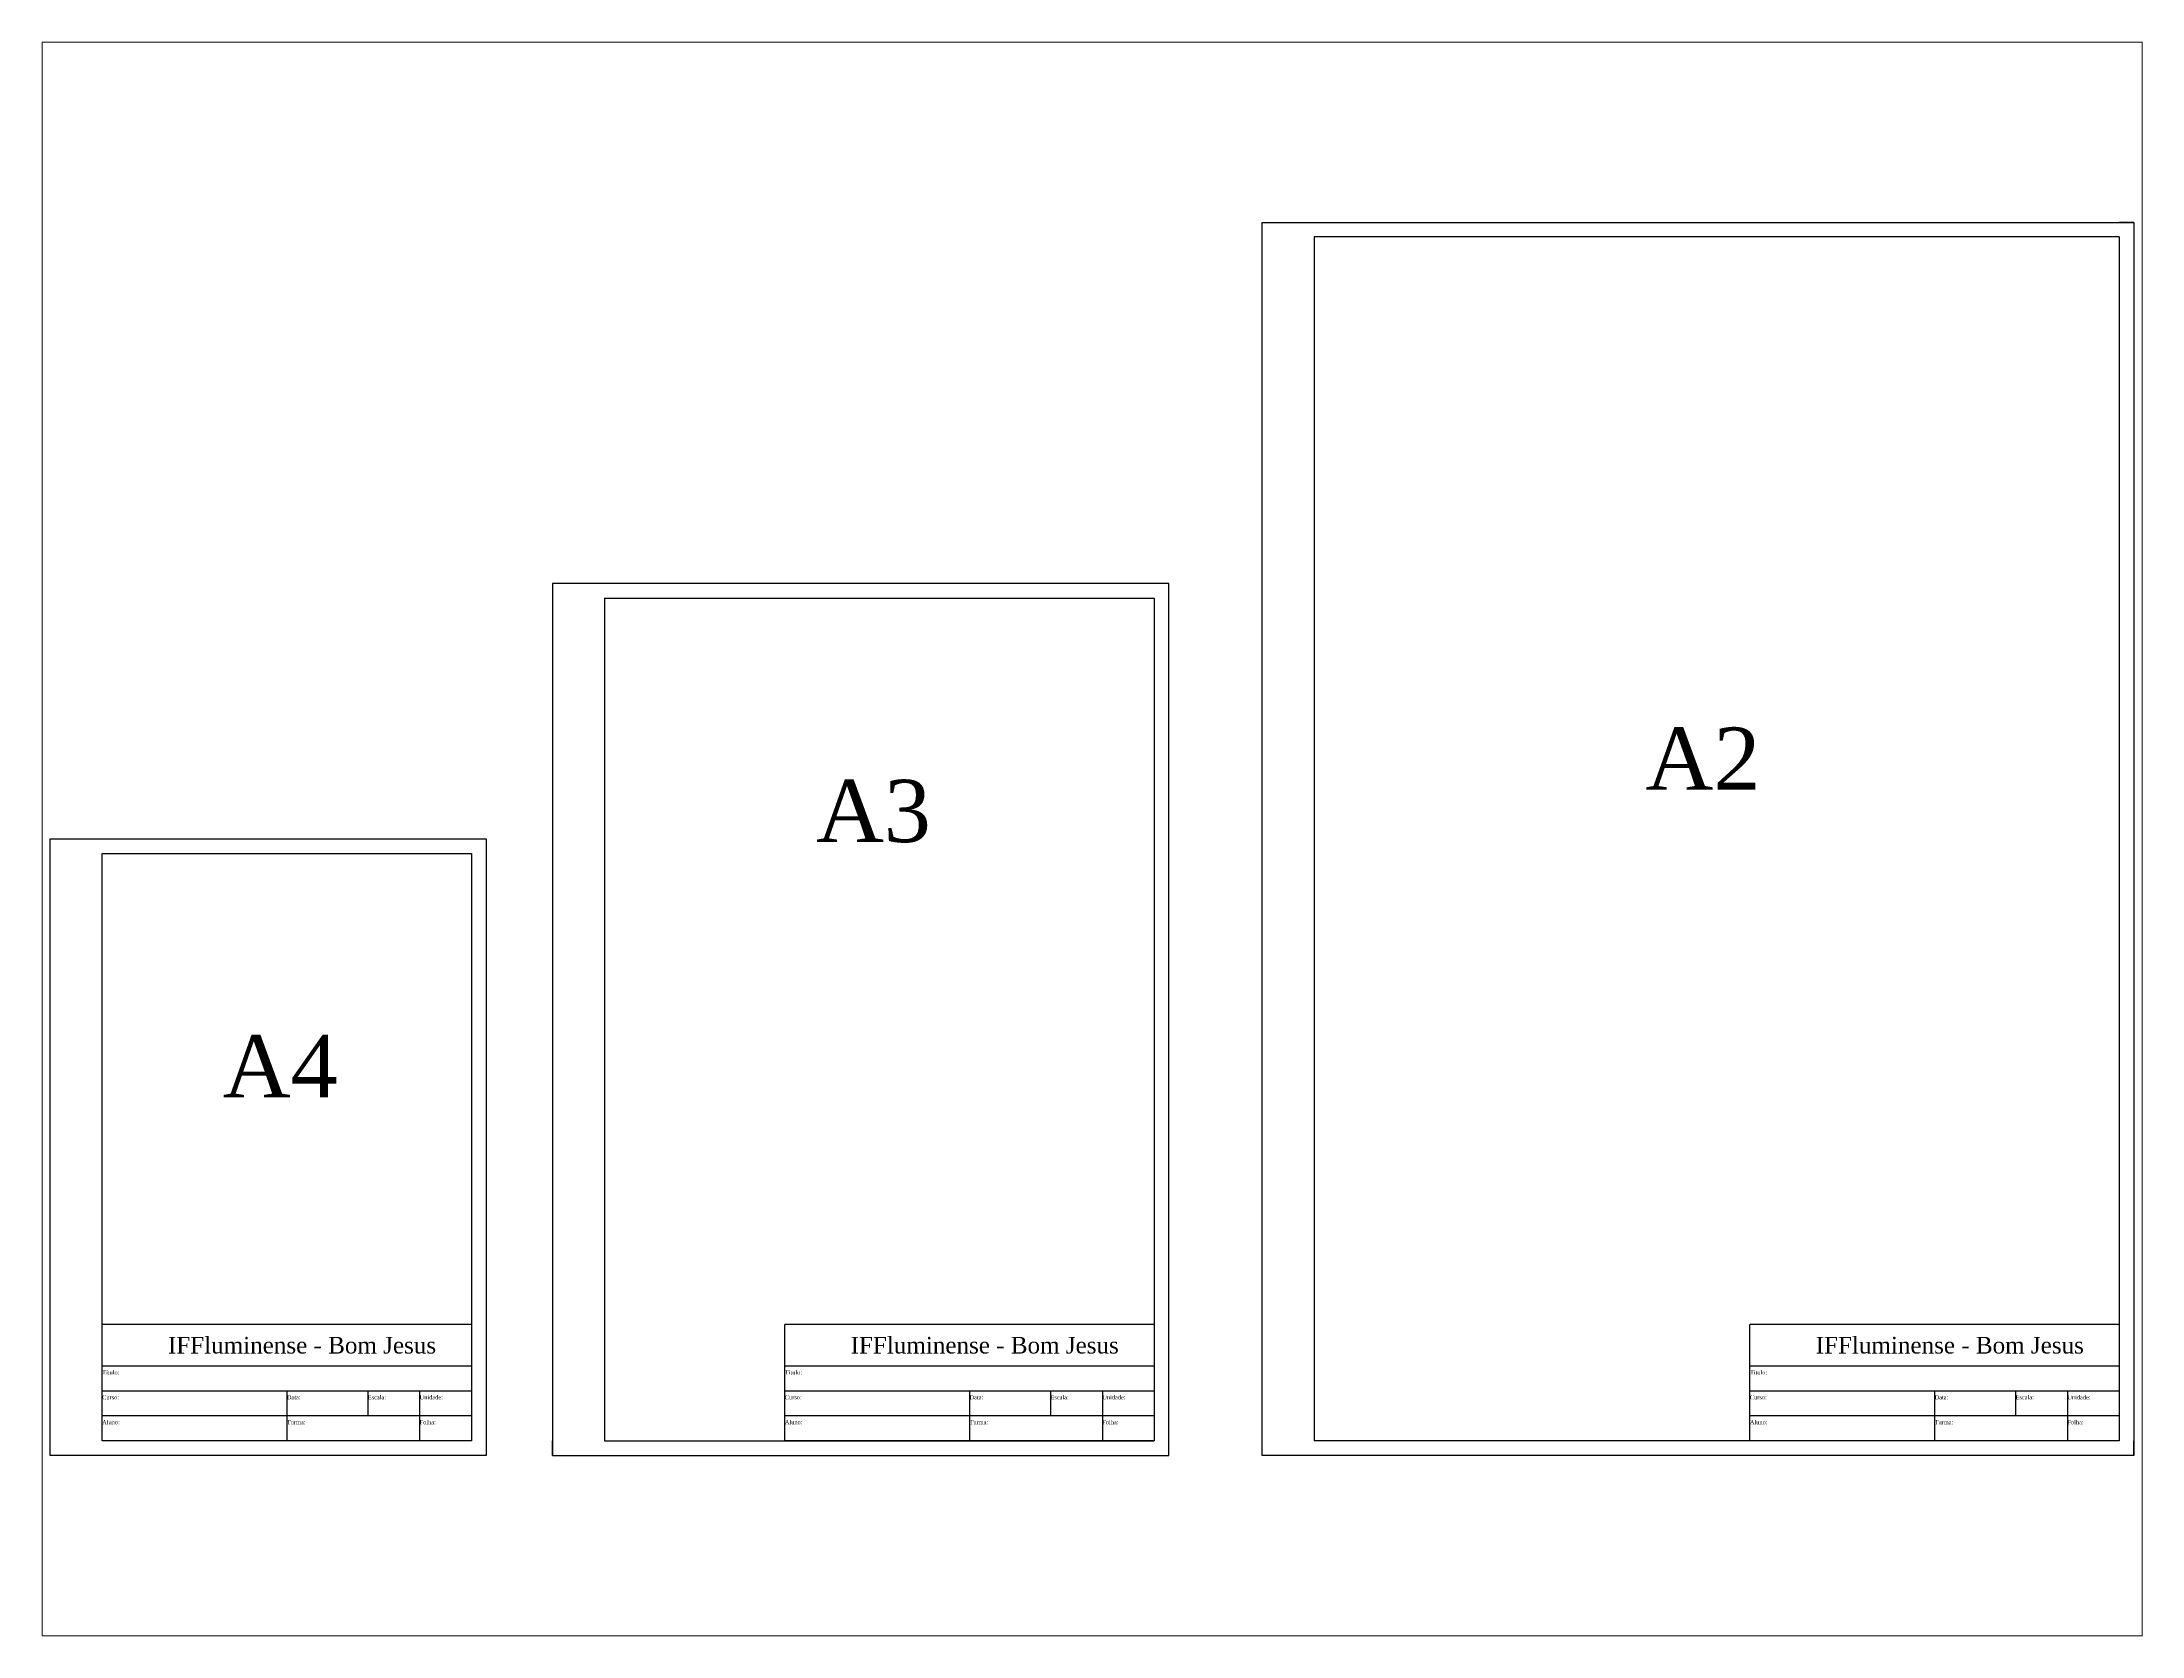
# Paper-space layout 'Layout1' of a CAD drawing. Header units: millimetres. Extents: x 26 to 231, y 20 to 176.
# The model-space entities are those that its viewports show. They can reach past a viewport. Long polylines and large blocks are cut down to what shows.
import ezdxf

# ---------------------------------------------------------------- set-up
doc = ezdxf.new("R2010")
doc.units = ezdxf.units.MM
doc.styles.add('aula', font='times.ttf', dxfattribs={"height": 30})
doc.styles.add('aula2', font='times.ttf', dxfattribs={"height": 2})

msp = doc.modelspace()

# ---------------------------------------------------------------- linework, layer by layer
for p, q in [((2351.7, 1727.5), (2351.7, 2321.5)), ((2351.7, 2321.5), (2771.7, 2321.5)), ((2351.7, 2321.5), (2358.7, 2321.5)), ((2351.7, 2321.5), (2376.7, 2321.5)), ((2771.7, 2321.5), (2764.7, 2321.5)), ((2771.7, 2321.5), (2771.7, 1727.5)), ((2764.7, 2314.5), (2376.7, 2314.5)), ((2376.7, 2314.5), (2376.7, 1734.5)), ((2764.7, 2314.5), (2764.7, 1734.5)), ((2009.6, 2147.5), (2009.6, 1727.5)), ((2306.6, 2147.5), (2009.6, 2147.5)), ((2009.6, 2147.5), (2009.6, 2140.5)), ((2306.6, 1727.5), (2306.6, 2147.5)), ((2034.6, 2140.5), (2299.6, 2140.5)), ((2034.6, 2140.5), (2034.6, 1734.5)), ((2299.6, 2140.5), (2299.6, 1734.5)), ((1792.6, 2017.5), (1970.6, 2017.5)), ((1792.6, 1734.5), (1792.6, 2017.5)), ((1970.6, 2017.5), (1970.6, 1734.5)), ((1970.6, 1790.5), (1792.6, 1790.5)), ((2121.6, 1734.5), (2121.6, 1790.5)), ((2299.6, 1790.5), (2121.6, 1790.5)), ((2586.7, 1734.5), (2586.7, 1790.5)), ((2764.7, 1790.5), (2586.7, 1790.5)), ((1970.6, 1770.5), (1792.6, 1770.5)), ((2299.6, 1770.5), (2121.6, 1770.5)), ((2764.7, 1770.5), (2586.7, 1770.5)), ((1970.6, 1758.5), (1792.6, 1758.5)), ((1881.6, 1758.5), (1881.6, 1734.5)), ((1920.6, 1758.5), (1920.6, 1746.5)), ((1945.6, 1758.5), (1945.6, 1734.5)), ((2299.6, 1758.5), (2121.6, 1758.5)), ((2210.6, 1758.5), (2210.6, 1734.5)), ((2249.6, 1758.5), (2249.6, 1746.5)), ((2274.6, 1758.5), (2274.6, 1734.5)), ((2764.7, 1758.5), (2586.7, 1758.5)), ((2675.7, 1758.5), (2675.7, 1734.5)), ((2714.7, 1758.5), (2714.7, 1746.5)), ((2739.7, 1758.5), (2739.7, 1734.5)), ((1970.6, 1746.5), (1792.6, 1746.5)), ((2299.6, 1746.5), (2121.6, 1746.5)), ((2764.7, 1746.5), (2586.7, 1746.5)), ((1970.6, 1734.5), (1792.6, 1734.5)), ((2009.6, 1727.5), (2009.6, 1734.5)), ((2034.6, 1734.5), (2299.6, 1734.5)), ((2299.6, 1734.5), (2121.6, 1734.5)), ((2764.7, 1734.5), (2376.7, 1734.5)), ((2764.7, 1734.5), (2586.7, 1734.5)), ((2771.7, 1727.5), (2771.7, 1734.5)), ((2009.6, 1727.5), (2306.6, 1727.5)), ((2771.7, 1727.5), (2351.7, 1727.5))]:
    msp.add_line(p, q)
msp.add_lwpolyline([(1767.6, 2024.5), (1977.6, 2024.5), (1977.6, 1727.5), (1767.6, 1727.5)], close=True)

# ---------------------------------------------------------------- texts
for s, height, style, p in [('A2', 30, 'aula', (2536.4, 2048.2)), ('A3', 30, 'aula', (2136.6, 2023)), ('A4', 30, 'aula', (1850.7, 1900)), ('IFFluminense - Bom Jesus', 8, 'aula', (1824.3, 1776.6)), ('IFFluminense - Bom Jesus', 8, 'aula', (2153.3, 1776.6)), ('IFFluminense - Bom Jesus', 8, 'aula', (2618.4, 1776.6)), ('Título:', 2, 'aula2', (1792.6, 1766.5)), ('Título:', 2, 'aula2', (2121.6, 1766.5)), ('Título:', 2, 'aula2', (2586.7, 1766.5)), ('Curso:', 2, 'aula2', (1792.6, 1754.5)), ('Data:', 2, 'aula2', (1881.6, 1754.5)), ('Escala:', 2, 'aula2', (1920.6, 1754.5)), ('Unidade:', 2, 'aula2', (1945.6, 1754.5)), ('Curso:', 2, 'aula2', (2121.6, 1754.5)), ('Data:', 2, 'aula2', (2210.6, 1754.5)), ('Escala:', 2, 'aula2', (2249.6, 1754.5)), ('Unidade:', 2, 'aula2', (2274.6, 1754.5)), ('Curso:', 2, 'aula2', (2586.7, 1754.5)), ('Data:', 2, 'aula2', (2675.7, 1754.5)), ('Escala:', 2, 'aula2', (2714.7, 1754.5)), ('Unidade:', 2, 'aula2', (2739.7, 1754.5)), ('Aluno:', 2, 'aula2', (1792.6, 1742.5)), ('Turma:', 2, 'aula2', (1881.6, 1742.5)), ('Folha:', 2, 'aula2', (1945.6, 1742.5)), ('Aluno:', 2, 'aula2', (2121.6, 1742.5)), ('Turma:', 2, 'aula2', (2210.6, 1742.5)), ('Folha:', 2, 'aula2', (2274.6, 1742.5)), ('Aluno:', 2, 'aula2', (2586.7, 1742.5)), ('Turma:', 2, 'aula2', (2675.7, 1742.5)), ('Folha:', 2, 'aula2', (2739.7, 1742.5))]:
    msp.add_text(s, height=height, dxfattribs=dict(style=style)).set_placement(p)

psp = doc.layouts.get("Layout1")

# ---------------------------------------------------------------- viewports
at = {"layer": '0'}
psp.add_viewport(center=(128.5, 97.5), size=(205.6, 156), view_center_point=(2269.62, 2024.47), view_height=767.9026, dxfattribs=at)

doc.saveas('drawing.dxf')
